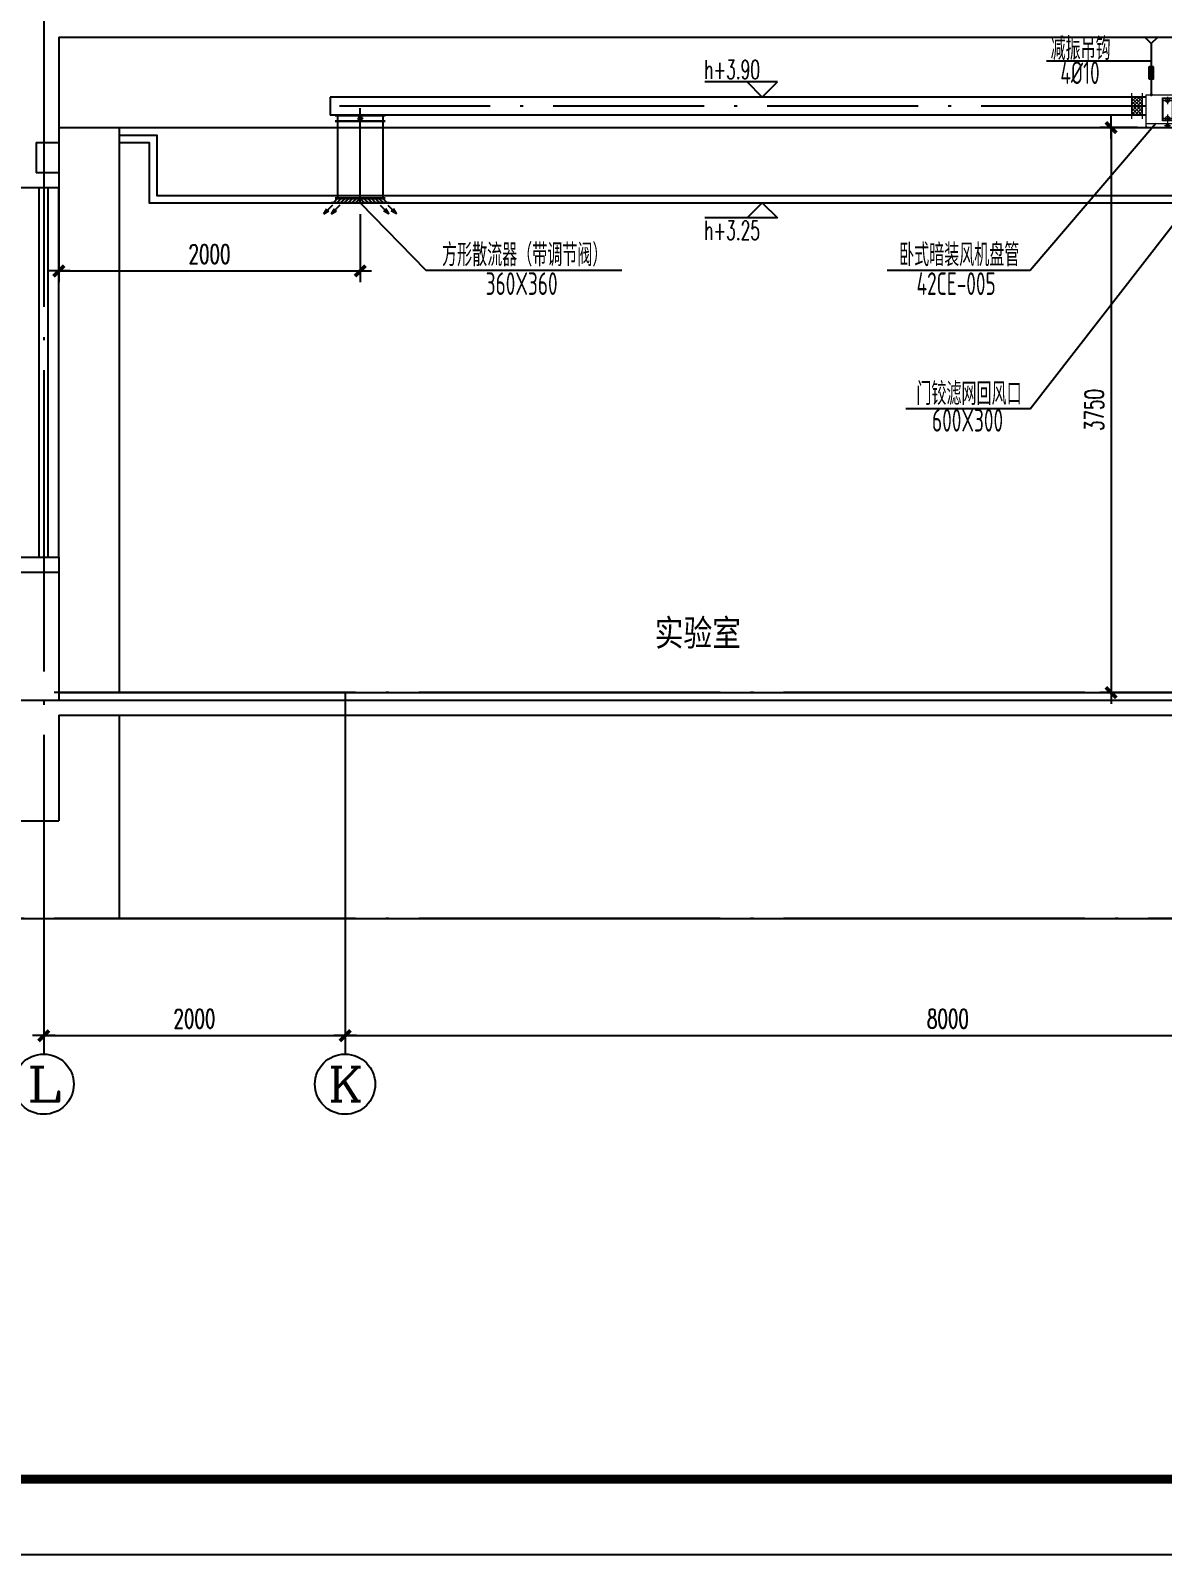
# Model space of a CAD drawing. Extents: x -345393 to -54719, y 203828 to 476815.
# Drawn here: x -254185 to -246673, y 226172 to 236287 of the extents above; entities that cross this region are included whole.
import ezdxf
from ezdxf.enums import TextEntityAlignment as Align

# ---------------------------------------------------------------- set-up
doc = ezdxf.new("R2010")
doc.units = 0
doc.header["$LTSCALE"] = 1000
doc.header["$MEASUREMENT"] = 0
for name, pattern in [('CENTER2', [1.125, 0.75, -0.125, 0.125, -0.125]), ('CHENG_DOTE', [1.42, 1, -0.2, 0.02, -0.2]), ('DASH', [0.35, 0.25, -0.1]), ('DOTE', [2.42, 2, -0.2, 0.02, -0.2])]:
    doc.linetypes.add(name, pattern=pattern)
doc.layers.get('0').update_dxf_attribs({"color": 252, "linetype": 'CONTINUOUS'})
doc.layers.get('Defpoints').update_dxf_attribs({"color": 252, "linetype": 'CONTINUOUS'})
for name, color, linetype in [('A-卫生间', 252, 'CONTINUOUS'), ('A-外窗', 252, 'CONTINUOUS'), ('AXIS', 252, 'CONTINUOUS'), ('AXIS_TEXT', 252, 'CONTINUOUS'), ('DOTE', 250, 'DOTE'), ('WALL', 252, 'CONTINUOUS'), ('图框', 252, 'CONTINUOUS'), ('暖通-风-标注', 160, 'CONTINUOUS'), ('暖通-风-法兰', 2, 'CONTINUOUS'), ('暖通-风-装饰吊顶', 74, 'DASH'), ('暖通-风-说明', 3, 'CONTINUOUS'), ('暖通-风-轴线', 5, 'CHENG_DOTE'), ('暖通-风-风管', 4, 'CONTINUOUS')]:
    doc.layers.add(name, color=color, linetype=linetype)
doc.layers.add('暖通-水-设备', color=3, linetype='CONTINUOUS', lineweight=20)
doc.styles.add('_TCH_AXIS', font='COMPLEX', dxfattribs={"bigfont": 'GBCBIG'})
doc.styles.add('COMPLEX', font='COMPLEX')
doc.styles.add('HT', font='simhei.ttf')
doc.styles.add('HZ-ZGBZ', font='romanc.shx', dxfattribs={"width": 0.65, "bigfont": '0hztxt.shx'})
doc.styles.add('NT4', font='tssdeng.shx', dxfattribs={"width": 0.65, "bigfont": 'tssdchn.shx'})
doc.dimstyles.new('暖-标注50', dxfattribs={"dimscale": 0.5, "dimtxt": 250, "dimasz": 1, "dimexe": 150, "dimexo": 150, "dimgap": 100, "dimtad": 1, "dimdec": 0, "dimdsep": 46, "dimtxsty": 'HZ-ZGBZ', "dimblk": '_DIMX', "dimcen": 0.09, "dimclrt": 7, "dimadec": 0, "dimazin": 0, "dimtfac": 1, "dimtdec": 0, "dimtix": 1, "dimtmove": 2, "dimatfit": 3, "dimldrblk": '_DIMX', "dimfxl": 0, "dimtolj": 1, "dimtzin": 0, "dimarcsym": 0})

# ---------------------------------------------------------------- blocks, each defined once
blk = doc.blocks.new('_DIMX')
blk.add_line((-150, 0), (150, 0))
at = {"const_width": 50}
blk.add_lwpolyline([(-70, -70), (70, 70)], dxfattribs=at)
blk = doc.blocks.new('*D363')
at = {"layer": 'Defpoints', "color": 0}
for p in [(-252097, 230393), (-244097, 230393), (-244097, 229616)]:
    blk.add_point(p, dxfattribs=at)
at = {"layer": '暖通-风-标注', "color": 0, "lineweight": -2}
for p, q in [((-252097, 230318), (-252097, 229541)), ((-244097, 230318), (-244097, 229541)), ((-252097, 229616), (-244098, 229616))]:
    blk.add_line(p, q, dxfattribs=at)
at = {"layer": '暖通-风-标注', "color": 0, "lineweight": -2, "xscale": 0.5, "yscale": 0.5, "zscale": 0.5, "rotation": 180}
blk.add_blockref('_DIMX', (-252097, 229616), dxfattribs=at)
at = {"layer": '暖通-风-标注', "color": 0, "lineweight": -2, "xscale": 0.5, "yscale": 0.5, "zscale": 0.5}
blk.add_blockref('_DIMX', (-244097, 229616), dxfattribs=at)
at = {"layer": '暖通-风-标注', "color": 7, "insert": (-248097, 229728), "char_height": 125, "attachment_point": 5, "style": 'HZ-ZGBZ'}
blk.add_mtext('\\A1;8000', dxfattribs=at)
blk = doc.blocks.new('*D364')
at = {"layer": 'Defpoints', "color": 0}
for p in [(-254097, 230393), (-252097, 230393), (-252097, 229616)]:
    blk.add_point(p, dxfattribs=at)
at = {"layer": '暖通-风-标注', "color": 0, "lineweight": -2}
for p, q in [((-254097, 230318), (-254097, 229541)), ((-252097, 230318), (-252097, 229541)), ((-254097, 229616), (-252098, 229616))]:
    blk.add_line(p, q, dxfattribs=at)
at = {"layer": '暖通-风-标注', "color": 0, "lineweight": -2, "xscale": 0.5, "yscale": 0.5, "zscale": 0.5, "rotation": 180}
blk.add_blockref('_DIMX', (-254097, 229616), dxfattribs=at)
at = {"layer": '暖通-风-标注', "color": 0, "lineweight": -2, "xscale": 0.5, "yscale": 0.5, "zscale": 0.5}
blk.add_blockref('_DIMX', (-252097, 229616), dxfattribs=at)
at = {"layer": '暖通-风-标注', "color": 7, "insert": (-253097, 229728), "char_height": 125, "attachment_point": 5, "style": 'HZ-ZGBZ'}
blk.add_mtext('\\A1;2000', dxfattribs=at)
blk = doc.blocks.new('_AXISO')
blk.add_circle((0, 0), 0.5)
at = {"layer": 'AXIS_TEXT', "style": 'COMPLEX', "width": 1.041667}
blk.add_attdef('A', text='', height=0.56, dxfattribs=at).set_placement((-0.25, -0.28), (0.25, -0.28), align=Align.FIT)
blk = doc.blocks.new('*D311')
at = {"layer": 'Defpoints', "color": 0}
for p in [(-246765, 235643), (-247014, 231893), (-246365, 231893)]:
    blk.add_point(p, dxfattribs=at)
at = {"layer": '暖通-风-标注', "color": 0, "lineweight": -2}
for p, q in [((-246840, 235643), (-247089, 235643)), ((-247014, 235642), (-247014, 231893)), ((-246440, 231893), (-247089, 231893))]:
    blk.add_line(p, q, dxfattribs=at)
at = {"layer": '暖通-风-标注', "color": 0, "lineweight": -2, "xscale": 0.5, "yscale": 0.5, "zscale": 0.5}
for p, rotation in [((-247014, 235643), 90), ((-247014, 231893), 270)]:
    blk.add_blockref('_DIMX', p, dxfattribs=dict(at, rotation=rotation))
at = {"layer": '暖通-风-标注', "color": 7, "insert": (-247126, 233768), "char_height": 125, "attachment_point": 5, "rotation": 90, "style": 'HZ-ZGBZ'}
blk.add_mtext('\\A1;3750', dxfattribs=at)
blk = doc.blocks.new('风机盘管2')
h = blk.add_hatch()
h.set_pattern_fill('ANSI37', color=95, scale=5, style=0)
h.set_pattern_definition([(45, (-10574485.771, -16627846.545), (-11.225320151, 11.225320151), []), (135, (-10574485.771, -16627846.545), (-11.225320151, -11.225320151), [])])
h.paths.add_polyline_path([(-167, -15), (-237, -15), (-237, -75), (-167, -75)])
h.paths.add_polyline_path([(-237, -75), (-237, -135), (-167, -135), (-167, -75)])
for p, q in [((-142, 0), (141, 0)), ((-142, -210), (-142, 0)), ((141, 0), (141, -210)), ((141, 0), (396, 0)), ((226, 0), (141, 0)), ((396, 0), (396, -220)), ((-142, -190), (141, -190)), ((-142, -190), (141, -190)), ((141, -190), (163, -190)), ((163, -190), (163, -220)), ((-132, -220), (131, -220)), ((157, -245), (390, -245)), ((163, -220), (396, -220)), ((173, -220), (173, -245)), ((373, -220), (373, -245))]:
    blk.add_line(p, q)
at = {"color": 3, "linetype": 'CENTER2', "ltscale": 0.1}
for p, q in [((226, 12), (226, -203)), ((-25, -38), (25, -38)), ((0, -13), (0, -63)), ((109, -96), (343, -96)), ((-25, -156), (25, -156)), ((0, -131), (0, -181)), ((0, -185), (0, -225)), ((-20, -205), (20, -205))]:
    blk.add_line(p, q, dxfattribs=at)
for points in [[(-35, -20), (35, -20), (35, -173), (-35, -173)], [(-30, -25), (30, -25), (30, -168), (-30, -168)]]:
    blk.add_lwpolyline(points, close=True)
for centre, radius in [((0, -38), 12.5), ((226, -96), 45.7), ((0, -156), 12.5), ((0, -205), 10)]:
    blk.add_circle(centre, radius)
for centre, radius, start, end in [((226, -99), 98.9, 1.8115, 90), ((223, -84), 102, 216.3406, 353.3695), ((-132, -210), 10, 180, 270), ((131, -210), 10, 270, 0)]:
    blk.add_arc(centre, radius, start, end)
at = {"layer": '暖通-水-设备'}
for p, q in [((-237, -160), (-237, 10)), ((-167, -160), (-167, 10))]:
    blk.add_line(p, q, dxfattribs=at)
at = {"layer": '暖通-风-轴线'}
blk.add_line((-142, -75), (-237, -75), dxfattribs=at)
at = {"layer": '暖通-风-风管'}
for p, q in [((-142, -15), (-237, -15)), ((-142, -135), (-237, -135))]:
    blk.add_line(p, q, dxfattribs=at)
blk = doc.blocks.new('*D689')
at = {"layer": 'Defpoints', "color": 0}
for p in [(-253997, 235643), (-251997, 235143), (-251997, 234691)]:
    blk.add_point(p, dxfattribs=at)
at = {"layer": '暖通-风-标注', "color": 0, "lineweight": -2}
for p, q in [((-253997, 235568), (-253997, 234616)), ((-251997, 235068), (-251997, 234616)), ((-253997, 234691), (-251998, 234691))]:
    blk.add_line(p, q, dxfattribs=at)
at = {"layer": '暖通-风-标注', "color": 0, "lineweight": -2, "xscale": 0.5, "yscale": 0.5, "zscale": 0.5, "rotation": 180}
blk.add_blockref('_DIMX', (-253997, 234691), dxfattribs=at)
at = {"layer": '暖通-风-标注', "color": 0, "lineweight": -2, "xscale": 0.5, "yscale": 0.5, "zscale": 0.5}
blk.add_blockref('_DIMX', (-251997, 234691), dxfattribs=at)
at = {"layer": '暖通-风-标注', "color": 7, "insert": (-252997, 234803), "char_height": 125, "attachment_point": 5, "style": 'HZ-ZGBZ'}
blk.add_mtext('\\A1;2000', dxfattribs=at)

msp = doc.modelspace()

# ---------------------------------------------------------------- linework, layer by layer
at = {"layer": 'A-卫生间', "color": 251}
msp.add_line((-253997.37041, 235642.5295), (-244897.38029, 235642.5295), dxfattribs=at)
at = {"layer": 'A-卫生间'}
for p, q in [((-253597.37327, 235642.5295), (-253597.37327, 231892.5295)), ((-253997.37041, 231892.5295), (-230197.38334, 231892.5295)), ((-253597.37327, 231742.5295), (-253597.37327, 230392.5295))]:
    msp.add_line(p, q, dxfattribs=at)
at = {"layer": 'A-外窗'}
for p, q in [((-254127.37041, 232792.5295), (-254127.37041, 235242.5295)), ((-254067.37041, 232792.5295), (-254067.37041, 235242.5295)), ((-253997.37041, 232792.5295), (-253997.37041, 235242.5295))]:
    msp.add_line(p, q, dxfattribs=at)
at = {"layer": 'AXIS'}
for p, q in [((-254097.38334, 230392.5295), (-254097.38334, 229493.77524)), ((-252097.38334, 230392.5295), (-252097.38334, 229493.77524))]:
    msp.add_line(p, q, dxfattribs=at)
at = {"layer": 'DOTE'}
for p, q in [((-254097.38334, 253392.5295), (-254097.38334, 230392.5295)), ((-227827.38029, 231892.5295), (-254097.38334, 231892.5295)), ((-252097.38334, 231892.5295), (-252097.38334, 230392.5295)), ((-227827.38029, 230392.5295), (-256367.37346, 230392.5295))]:
    msp.add_line(p, q, dxfattribs=at)
at = {"layer": 'WALL'}
for p, q in [((-253997.37041, 236242.5295), (-253997.37041, 235242.5295)), ((-253997.37041, 236242.5295), (-244197.38029, 236242.5295)), ((-254147.37041, 235542.5295), (-254147.37041, 235342.5295)), ((-254147.37041, 235542.5295), (-253997.37041, 235542.5295)), ((-253997.37041, 235342.5295), (-254147.37041, 235342.5295)), ((-253997.37041, 235242.5295), (-254247.37041, 235242.5295)), ((-254247.37041, 232792.5295), (-253997.37041, 232792.5295)), ((-253997.37041, 232792.5295), (-253997.37041, 231842.5295)), ((-254247.37041, 232692.5295), (-253997.37041, 232692.5295)), ((-254397.37041, 231842.5295), (-229797.38334, 231842.5295)), ((-253997.37041, 231742.5295), (-253997.37041, 231042.5295)), ((-253997.37041, 231742.5295), (-230197.38334, 231742.5295)), ((-254397.37041, 231042.5295), (-253997.37041, 231042.5295)), ((-256367.37346, 230392.5295), (-224785.34574, 230392.5295))]:
    msp.add_line(p, q, dxfattribs=at)
at = {"layer": '图框'}
msp.add_line((-261292.68185, 226172.36281), (-219242.68185, 226172.36281), dxfattribs=at)
at = {"layer": '图框', "const_width": 60}
msp.add_lwpolyline([(-219742.68185, 255372.36281), (-260042.68185, 255372.36281), (-260042.68185, 226672.36281), (-219742.68185, 226672.36281)], close=True, dxfattribs=at)
at = {"layer": '暖通-风-标注', "color": 95}
for p, q in [((-252181.03638, 235126.9224), (-252238.31203, 235069.64675)), ((-252238.31203, 235069.64675), (-252218.37707, 235104.16756)), ((-252238.31203, 235069.64675), (-252204.08078, 235089.36295)), ((-252204.08078, 235089.36295), (-252218.53972, 235089.60498)), ((-252131.03638, 235126.9224), (-252188.31203, 235069.64675)), ((-252188.31203, 235069.64675), (-252168.37707, 235104.16756)), ((-252188.31203, 235069.64675), (-252154.08078, 235089.36295)), ((-252168.53972, 235089.60498), (-252168.37707, 235104.16756)), ((-252154.08078, 235089.36295), (-252168.53972, 235089.60498)), ((-251863.70444, 235126.9224), (-251806.42879, 235069.64675)), ((-251840.66005, 235089.36295), (-251826.20111, 235089.60498)), ((-251806.42879, 235069.64675), (-251840.66005, 235089.36295)), ((-251806.42879, 235069.64675), (-251826.36376, 235104.16756)), ((-251826.20111, 235089.60498), (-251826.36376, 235104.16756)), ((-251813.70444, 235126.9224), (-251756.42879, 235069.64675)), ((-251790.66005, 235089.36295), (-251776.20111, 235089.60498)), ((-251756.42879, 235069.64675), (-251790.66005, 235089.36295)), ((-251756.42879, 235069.64675), (-251776.36376, 235104.16756)), ((-251776.20111, 235089.60498), (-251776.36376, 235104.16756))]:
    msp.add_line(p, q, dxfattribs=at)
at = {"layer": '暖通-风-标注', "const_width": 10}
msp.add_lwpolyline([(-246752.20498, 235860.37525, 1), (-246742.20498, 235860.37525, 1)], format="xyb", close=True, dxfattribs=at)
at = {"layer": '暖通-风-标注', "color": 95}
for points in [[(-252218.37707, 235104.16756), (-252218.53972, 235089.60498), (-252238.31203, 235069.64675)], [(-252204.08078, 235089.36295), (-252218.53972, 235089.60498), (-252238.31203, 235069.64675)], [(-252168.37707, 235104.16756), (-252168.53972, 235089.60498), (-252188.31203, 235069.64675)], [(-252154.08078, 235089.36295), (-252168.53972, 235089.60498), (-252188.31203, 235069.64675)], [(-251840.66005, 235089.36295), (-251826.20111, 235089.60498), (-251806.42879, 235069.64675)], [(-251826.36376, 235104.16756), (-251826.20111, 235089.60498), (-251806.42879, 235069.64675)], [(-251790.66005, 235089.36295), (-251776.20111, 235089.60498), (-251756.42879, 235069.64675)], [(-251776.36376, 235104.16756), (-251776.20111, 235089.60498), (-251756.42879, 235069.64675)]]:
    msp.add_solid(points, dxfattribs=at)
at = {"layer": '暖通-风-法兰'}
for p, q in [((-252162.37041, 235725.37525), (-251832.37041, 235725.37525)), ((-252162.37041, 235722.37525), (-251832.37041, 235722.37525)), ((-252162.37041, 235687.87525), (-251832.37041, 235687.87525)), ((-252162.37041, 235684.87525), (-251832.37041, 235684.87525)), ((-252162.37041, 235175.5295), (-251832.37041, 235175.5295)), ((-252162.37041, 235172.5295), (-251832.37041, 235172.5295)), ((-252122.37041, 235172.5295), (-252152.37041, 235142.5295)), ((-252097.37041, 235172.5295), (-252127.37041, 235142.5295)), ((-252072.37041, 235172.5295), (-252102.37041, 235142.5295)), ((-252047.37041, 235172.5295), (-252077.37041, 235142.5295)), ((-252022.37041, 235172.5295), (-252052.37041, 235142.5295)), ((-251997.37041, 235172.5295), (-252027.37041, 235142.5295)), ((-251997.37041, 235172.5295), (-251967.37041, 235142.5295)), ((-251972.37041, 235172.5295), (-251942.37041, 235142.5295)), ((-251947.37041, 235172.5295), (-251917.37041, 235142.5295)), ((-251922.37041, 235172.5295), (-251892.37041, 235142.5295)), ((-251897.37041, 235172.5295), (-251867.37041, 235142.5295)), ((-251872.37041, 235172.5295), (-251842.37041, 235142.5295)), ((-251804.87041, 235142.5295), (-252189.87041, 235142.5295))]:
    msp.add_line(p, q, dxfattribs=at)
at = {"layer": '暖通-风-法兰', "color": 75}
for p, q in [((-252013.26008, 235696.97199), (-251995.75464, 235722.71575)), ((-252012.48645, 235708.60744), (-251991.26523, 235688.14424)), ((-252009.87859, 235716.31538), (-251986.75096, 235694.01388)), ((-252005.45311, 235692.36746), (-251987.29767, 235719.06714)), ((-252002.07891, 235721.46164), (-251979.81896, 235699.99682)), ((-251996.60614, 235690.42532), (-251982.36361, 235711.3706))]:
    msp.add_line(p, q, dxfattribs=at)
at = {"layer": '暖通-风-装饰吊顶', "linetype": 'ByBlock'}
for points in [[(-253597.37327, 235592.5295), (-253347.37327, 235592.5295), (-253347.37327, 235192.5295), (-244897.38029, 235192.5295)], [(-253597.37327, 235542.5295), (-253397.37327, 235542.5295), (-253397.37327, 235142.5295), (-244897.38029, 235142.5295)]]:
    msp.add_lwpolyline(points, dxfattribs=at)
at = {"layer": '暖通-风-说明'}
for p, q in [((-246747.20498, 236200.11141), (-246747.20498, 235860.37525)), ((-246732.20498, 236045.63485), (-246762.20498, 236045.63485)), ((-246762.20498, 235967.13485), (-246762.20498, 236045.63485)), ((-246732.20498, 235967.13485), (-246732.20498, 236045.63485)), ((-249228.81857, 235945.37525), (-249709.12382, 235945.37525)), ((-249328.81857, 235845.37525), (-249428.81857, 235945.37525)), ((-249328.81857, 235845.37525), (-249228.81857, 235945.37525)), ((-246732.20498, 235967.13485), (-246762.20498, 235967.13485)), ((-247550.97797, 234695.31961), (-246718.31811, 235672.5295)), ((-251997.37041, 235142.5295), (-251560.58291, 234695.31961)), ((-249328.81857, 235142.5295), (-249428.81857, 235042.5295)), ((-249328.81857, 235142.5295), (-249228.81857, 235042.5295)), ((-247550.97797, 233776.34311), (-246497.38029, 235132.5295)), ((-249228.81857, 235042.5295), (-249709.12382, 235042.5295)), ((-251560.58291, 234695.31961), (-250259.91118, 234695.31961)), ((-248499.1632, 234695.31961), (-247550.97797, 234695.31961)), ((-247550.97797, 233776.34311), (-248376.50208, 233776.34311))]:
    msp.add_line(p, q, dxfattribs=at)
at = {"layer": '暖通-风-说明', "color": 3}
msp.add_line((-246747.20498, 236082.77762), (-247441.82918, 236082.77762), dxfattribs=at)
at = {"layer": '暖通-风-说明'}
msp.add_lwpolyline([(-246706.94114, 236240.37525), (-246747.20498, 236200.11141), (-246787.46881, 236240.37525)], dxfattribs=at)
msp.add_lwpolyline([(-246732.20498, 236045.63485), (-246762.20498, 236045.63485), (-246762.20498, 235967.13485), (-246732.20498, 235967.13485)], close=True, dxfattribs=at)
at = {"layer": '暖通-风-轴线'}
for p, q in [((-246875.38029, 235785.37525), (-252196.66928, 235785.37525)), ((-251997.37041, 235142.5295), (-251997.37041, 235770.99976))]:
    msp.add_line(p, q, dxfattribs=at)
at = {"layer": '暖通-风-风管'}
for p, q in [((-246875.38029, 235845.37525), (-252196.66928, 235845.37525)), ((-252196.66928, 235845.37525), (-252196.66928, 235725.37525)), ((-246875.38029, 235725.37525), (-252196.66928, 235725.37525)), ((-252147.37041, 235722.37525), (-252147.37041, 235172.5295)), ((-251847.37041, 235722.37525), (-251847.37041, 235172.5295)), ((-252147.37041, 235172.5295), (-252177.37041, 235142.5295)), ((-251847.37041, 235172.5295), (-251817.37041, 235142.5295))]:
    msp.add_line(p, q, dxfattribs=at)

# ---------------------------------------------------------------- block references
at = {"layer": 'AXIS'}
ref = msp.add_blockref('_AXISO', (-254097.38334, 229293.77524), dxfattribs=dict(at, xscale=400, yscale=400, zscale=400))
ref.add_attrib('A', 'L', dxfattribs={"layer": 'AXIS_TEXT', "height": 226.27417, "style": '_TCH_AXIS', "width": 1.4}).set_placement((-254210.52042, 229180.63815), (-253984.24625, 229180.63815), align=Align.FIT)
ref = msp.add_blockref('_AXISO', (-252097.38334, 229293.77524), dxfattribs=dict(at, xscale=400, yscale=400, zscale=400))
ref.add_attrib('A', 'K', dxfattribs={"layer": 'AXIS_TEXT', "height": 226.27417, "style": '_TCH_AXIS', "width": 1.105263}).set_placement((-252210.52042, 229180.63815), (-251984.24625, 229180.63815), align=Align.FIT)
at = {"layer": '暖通-水-设备'}
msp.add_blockref('风机盘管2', (-246638.88029, 235860.37525), dxfattribs=at)

# ---------------------------------------------------------------- texts
at = {"layer": '暖通-风-说明'}
for s, height, style, width, p in [('减振吊钩', 150, 'NT4', 0.7, (-247415.96936, 236090.88718)), ('4%%c10', 150, 'NT4', 0.65, (-247350.6713, 235931.97812)), ('实验室', 175, 'HT', 0.8, (-250043.05984, 232201.91026))]:
    msp.add_text(s, height=height, dxfattribs=dict(at, style=style, width=width)).set_placement(p)
at = {"layer": '暖通-风-说明', "style": 'HZ-ZGBZ', "width": 0.6}
for s, p in [('h+3.90', (-249528.74231, 236027.68448)), ('h+3.25', (-249528.74231, 234960.22027))]:
    msp.add_text(s, height=125, dxfattribs=at).set_placement(p, align=Align.MIDDLE)
at = {"layer": '暖通-风-说明', "style": 'NT4'}
for s, width, p in [('方形散流器（带调节阀）', 0.7, (-250905.04415, 234722.65431)), ('卧式暗装风机盘管', 0.7, (-248021.99218, 234722.65431)), ('360X360', 0.65, (-250925.54395, 234531.93703)), ('42CE-005', 0.65, (-248042.49198, 234531.93703)), ('门铰滤网回风口', 0.7, (-247956.95811, 233801.36421)), ('600X300', 0.65, (-247966.60409, 233624.93232))]:
    msp.add_text(s, height=150, dxfattribs=dict(at, width=width)).set_placement(p, align=Align.CENTER)

# ---------------------------------------------------------------- dimensions: what is measured, and where the dimension line sits
at = {"layer": '暖通-风-标注'}
dim = msp.add_linear_dim(base=(-247013.76816, 231892.5295), p1=(-246765.23665, 235642.5295), p2=(-246365.23665, 231892.5295), angle=90, dimstyle='暖-标注50', dxfattribs=at)
dim.commit()
dim.dimension.update_dxf_attribs({"geometry": '*D311', "text_midpoint": (-247126.26816, 233767.5295)})
dim = msp.add_linear_dim(base=(-251997.37041, 234690.76972), p1=(-253997.37041, 235642.5295), p2=(-251997.37041, 235142.5295), dimstyle='暖-标注50', dxfattribs=at)
dim.commit()
dim.dimension.update_dxf_attribs({"geometry": '*D689', "text_midpoint": (-252997.37041, 234803.26972)})
for p1, p2, picture, middle in [((-254097.38334, 230392.5295), (-252097.38334, 230392.5295), '*D364', (-253097.38334, 229728.40753)), ((-252097.38334, 230392.5295), (-244097.38334, 230392.5295), '*D363', (-248097.38334, 229728.40753))]:
    dim = msp.add_aligned_dim(p1=p1, p2=p2, distance=-776.62197, dimstyle='暖-标注50', dxfattribs=at)
    dim.commit()
    dim.dimension.update_dxf_attribs({"geometry": picture, "text_midpoint": middle})

doc.saveas('drawing.dxf')
